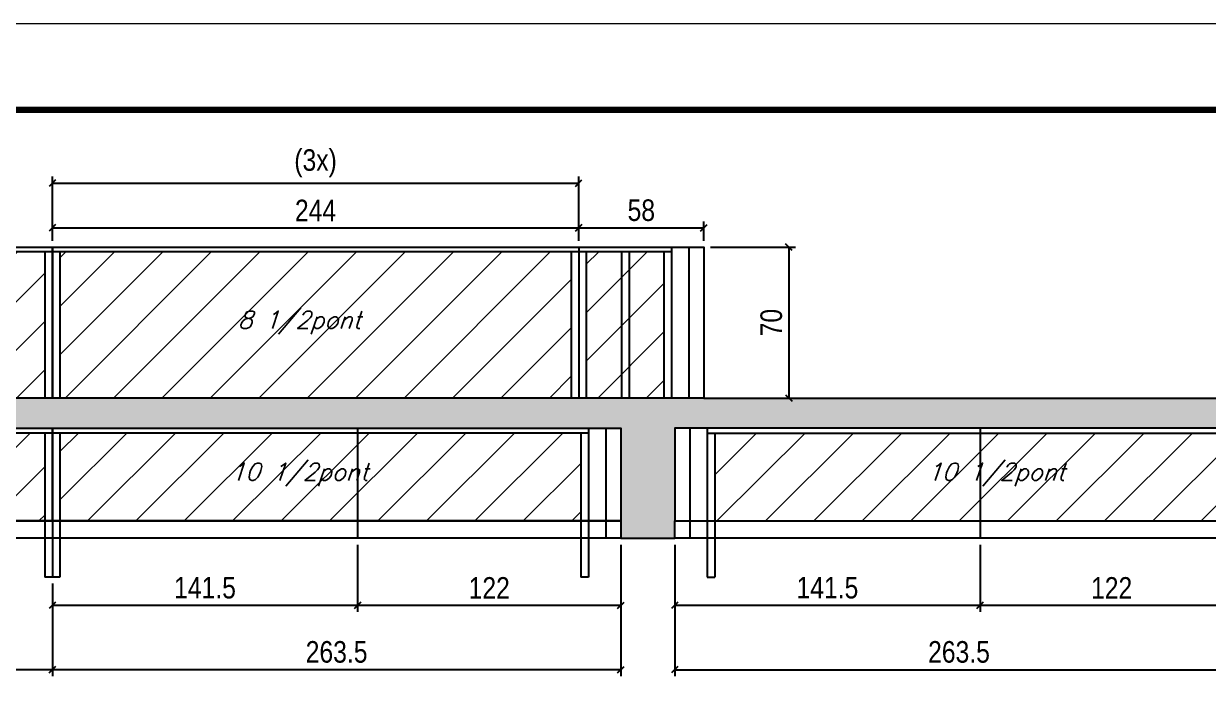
# Model space of a CAD drawing. Extents: x 3330 to 22105, y 1197 to 30204.
# Drawn here: x 14875 to 15424, y 23765 to 24070 of the extents above; entities that cross this region are included whole.
import ezdxf

# ---------------------------------------------------------------- set-up
doc = ezdxf.new("R2010")
doc.units = 0
doc.linetypes.add('DASHED', pattern=[0.75, 0.5, -0.25])
for name, color, linetype in [('COTA', 241, 'Continuous'), ('Painéis', 200, 'Continuous'), ('SARR_2.2x7', 40, 'Continuous'), ('SARR_3.5x7', 81, 'Continuous'), ('texto', 7, 'Continuous')]:
    doc.layers.add(name, color=color, linetype=linetype)
for name, color, linetype, lineweight in [('Folhas', 255, 'Continuous', 9), ('Hachura', 251, 'Continuous', 9), ('SARRAFO DE PRESSAO', 251, 'DASHED', 9)]:
    doc.layers.add(name, color=color, linetype=linetype, lineweight=lineweight)
doc.styles.add('COTA TECNICA', font='techl___.ttf', dxfattribs={"height": 10})
doc.styles.add('COTA TECNICA-50', font='techl___.ttf', dxfattribs={"height": 9})
doc.styles.add('Romans', font='romans.shx')
doc.dimstyles.new('COTA PAINEL-50', dxfattribs={"dimtxt": 9, "dimasz": 3, "dimexe": 3, "dimexo": 3, "dimgap": 3, "dimtad": 1, "dimdec": 1, "dimzin": 12, "dimdsep": 46, "dimtxsty": 'COTA TECNICA-50', "dimblk1": 'OBLIQUE', "dimblk2": 'OBLIQUE', "dimsah": 1, "dimcen": 0.9, "dimclrd": 4, "dimclre": 4, "dimclrt": 240, "dimadec": 1, "dimazin": 3, "dimtfac": 1, "dimtdec": 1, "dimtmove": 0, "dimatfit": 3, "dimfxl": 1, "dimtolj": 1, "dimtzin": 12, "dimarcsym": 0})
doc.dimstyles.new('PAINEL', dxfattribs={"dimtxt": 10, "dimasz": 3, "dimexe": 3, "dimexo": 3, "dimgap": 3, "dimtad": 1, "dimdec": 1, "dimzin": 12, "dimdsep": 46, "dimtxsty": 'COTA TECNICA', "dimblk1": 'OBLIQUE', "dimblk2": 'OBLIQUE', "dimsah": 1, "dimcen": 0.9, "dimclrd": 4, "dimclre": 4, "dimclrt": 240, "dimadec": 1, "dimazin": 3, "dimtfac": 1, "dimtdec": 1, "dimtmove": 0, "dimatfit": 3, "dimfxl": 1, "dimtolj": 1, "dimtzin": 12, "dimarcsym": 0})

# ---------------------------------------------------------------- blocks, each defined once
blk = doc.blocks.new('9999999999')
at = {"layer": 'Folhas'}
blk.add_lwpolyline([(98138.98, 34190.21), (99623.98, 34190.21), (99623.98, 35240.21), (98138.98, 35240.21)], close=True, dxfattribs=at)
at = {"layer": 'Folhas', "color": 30, "const_width": 3}
blk.add_lwpolyline([(98213.98, 34230.21), (99583.98, 34230.21), (99583.98, 35200.21), (98213.98, 35200.21)], close=True, dxfattribs=at)
blk = doc.blocks.new('_Oblique')
at = {"color": 0, "linetype": 'ByBlock', "lineweight": -2}
blk.add_line((-0.5, -0.5), (0.5, 0.5), dxfattribs=at)
blk = doc.blocks.new('*D3746')
at = {"layer": 'COTA', "color": 4, "linetype": 'ByBlock', "lineweight": -2, "transparency": 16777216}
for p, q in [((14644.04, 23828.61), (14644.04, 23767.61)), ((14888.04, 23810.61), (14888.04, 23767.61)), ((14888.04, 23770.61), (14644.04, 23770.61))]:
    blk.add_line(p, q, dxfattribs=at)
at = {"layer": 'Defpoints', "color": 0, "linetype": 'ByBlock', "transparency": 16777216}
for p in [(14644.04, 23831.61), (14888.04, 23813.61), (14644.04, 23770.61)]:
    blk.add_point(p, dxfattribs=at)
at = {"layer": 'COTA', "color": 4, "linetype": 'ByBlock', "lineweight": -2, "transparency": 16777216, "xscale": 3, "yscale": 3, "zscale": 3, "rotation": 180}
blk.add_blockref('_Oblique', (14644.04, 23770.61), dxfattribs=at)
at = {"layer": 'COTA', "color": 4, "linetype": 'ByBlock', "lineweight": -2, "transparency": 16777216, "xscale": 3, "yscale": 3, "zscale": 3}
blk.add_blockref('_Oblique', (14888.04, 23770.61), dxfattribs=at)
at = {"layer": 'COTA', "color": 240, "linetype": 'ByBlock', "transparency": 16777216, "insert": (14766.04, 23778.18), "char_height": 9, "attachment_point": 5, "style": 'COTA TECNICA-50'}
blk.add_mtext('\\A1;244', dxfattribs=at)
blk = doc.blocks.new('*D3747')
at = {"layer": 'COTA', "color": 4, "linetype": 'ByBlock', "lineweight": -2, "transparency": 16777216}
for p, q in [((15151.54, 23828.61), (15151.54, 23767.61)), ((14888.04, 23810.61), (14888.04, 23767.61)), ((15151.54, 23770.61), (14888.04, 23770.61))]:
    blk.add_line(p, q, dxfattribs=at)
at = {"layer": 'Defpoints', "color": 0, "linetype": 'ByBlock', "transparency": 16777216}
for p in [(15151.54, 23831.61), (14888.04, 23813.61), (14888.04, 23770.61)]:
    blk.add_point(p, dxfattribs=at)
at = {"layer": 'COTA', "color": 4, "linetype": 'ByBlock', "lineweight": -2, "transparency": 16777216, "xscale": 3, "yscale": 3, "zscale": 3, "rotation": 180}
blk.add_blockref('_Oblique', (14888.04, 23770.61), dxfattribs=at)
at = {"layer": 'COTA', "color": 4, "linetype": 'ByBlock', "lineweight": -2, "transparency": 16777216, "xscale": 3, "yscale": 3, "zscale": 3}
blk.add_blockref('_Oblique', (15151.54, 23770.61), dxfattribs=at)
at = {"layer": 'COTA', "color": 240, "linetype": 'ByBlock', "transparency": 16777216, "insert": (15019.79, 23778.83), "char_height": 10, "attachment_point": 5, "style": 'COTA TECNICA'}
blk.add_mtext('\\A1;263.5', dxfattribs=at)
blk = doc.blocks.new('*D3718')
at = {"layer": 'COTA', "color": 4, "linetype": 'ByBlock', "lineweight": -2, "transparency": 16777216}
for p, q in [((15176.54, 23828.61), (15176.54, 23767.61)), ((15440.04, 23810.61), (15440.04, 23767.61)), ((15176.54, 23770.61), (15440.04, 23770.61))]:
    blk.add_line(p, q, dxfattribs=at)
at = {"layer": 'Defpoints', "color": 0, "linetype": 'ByBlock', "transparency": 16777216}
for p in [(15176.54, 23831.61), (15440.04, 23813.61), (15440.04, 23770.61)]:
    blk.add_point(p, dxfattribs=at)
at = {"layer": 'COTA', "color": 4, "linetype": 'ByBlock', "lineweight": -2, "transparency": 16777216, "xscale": 3, "yscale": 3, "zscale": 3, "rotation": 180}
blk.add_blockref('_Oblique', (15176.54, 23770.61), dxfattribs=at)
at = {"layer": 'COTA', "color": 4, "linetype": 'ByBlock', "lineweight": -2, "transparency": 16777216, "xscale": 3, "yscale": 3, "zscale": 3}
blk.add_blockref('_Oblique', (15440.04, 23770.61), dxfattribs=at)
at = {"layer": 'COTA', "color": 240, "linetype": 'ByBlock', "transparency": 16777216, "insert": (15308.29, 23778.83), "char_height": 10, "attachment_point": 5, "style": 'COTA TECNICA'}
blk.add_mtext('\\A1;263.5', dxfattribs=at)
blk = doc.blocks.new('*D3720')
at = {"layer": 'COTA', "color": 4, "lineweight": -2, "transparency": 16777216}
for p, q in [((14888.04, 23969.61), (14888.04, 23978.54)), ((14888.04, 23975.54), (15132.04, 23975.54)), ((15132.04, 23969.61), (15132.04, 23978.54))]:
    blk.add_line(p, q, dxfattribs=at)
at = {"layer": 'Defpoints', "color": 0, "transparency": 16777216}
for p in [(15132.04, 23975.54), (14888.04, 23966.61), (15132.04, 23966.61)]:
    blk.add_point(p, dxfattribs=at)
at = {"layer": 'COTA', "color": 4, "lineweight": -2, "transparency": 16777216, "xscale": 3, "yscale": 3, "zscale": 3, "rotation": 180}
blk.add_blockref('_Oblique', (14888.04, 23975.54), dxfattribs=at)
at = {"layer": 'COTA', "color": 4, "lineweight": -2, "transparency": 16777216, "xscale": 3, "yscale": 3, "zscale": 3}
blk.add_blockref('_Oblique', (15132.04, 23975.54), dxfattribs=at)
at = {"layer": 'COTA', "color": 240, "transparency": 16777216, "insert": (15010.04, 23983.62), "char_height": 10, "attachment_point": 5, "style": 'COTA TECNICA'}
blk.add_mtext('\\A1;244', dxfattribs=at)
blk = doc.blocks.new('*D3721')
at = {"layer": 'COTA', "color": 4, "lineweight": -2, "transparency": 16777216}
for p, q in [((15132.04, 23969.61), (15132.04, 23978.54)), ((15132.04, 23975.54), (15190.04, 23975.54)), ((15190.04, 23969.61), (15190.04, 23978.54))]:
    blk.add_line(p, q, dxfattribs=at)
at = {"layer": 'Defpoints', "color": 0, "transparency": 16777216}
for p in [(15190.04, 23975.54), (15132.04, 23966.61), (15190.04, 23966.61)]:
    blk.add_point(p, dxfattribs=at)
at = {"layer": 'COTA', "color": 4, "lineweight": -2, "transparency": 16777216, "xscale": 3, "yscale": 3, "zscale": 3, "rotation": 180}
blk.add_blockref('_Oblique', (15132.04, 23975.54), dxfattribs=at)
at = {"layer": 'COTA', "color": 4, "lineweight": -2, "transparency": 16777216, "xscale": 3, "yscale": 3, "zscale": 3}
blk.add_blockref('_Oblique', (15190.04, 23975.54), dxfattribs=at)
at = {"layer": 'COTA', "color": 240, "transparency": 16777216, "insert": (15161.04, 23983.68), "char_height": 10, "attachment_point": 5, "style": 'COTA TECNICA'}
blk.add_mtext('\\A1;58', dxfattribs=at)
blk = doc.blocks.new('*D3722')
at = {"layer": 'COTA', "color": 4, "lineweight": -2, "transparency": 16777216}
for p, q in [((14888.04, 23969.61), (14888.04, 23999.3)), ((14888.04, 23996.3), (15132.04, 23996.3)), ((15132.04, 23969.61), (15132.04, 23999.3))]:
    blk.add_line(p, q, dxfattribs=at)
at = {"layer": 'Defpoints', "color": 0, "transparency": 16777216}
for p in [(15132.04, 23996.3), (14888.04, 23966.61), (15132.04, 23966.61)]:
    blk.add_point(p, dxfattribs=at)
at = {"layer": 'COTA', "color": 4, "lineweight": -2, "transparency": 16777216, "xscale": 3, "yscale": 3, "zscale": 3, "rotation": 180}
blk.add_blockref('_Oblique', (14888.04, 23996.3), dxfattribs=at)
at = {"layer": 'COTA', "color": 4, "lineweight": -2, "transparency": 16777216, "xscale": 3, "yscale": 3, "zscale": 3}
blk.add_blockref('_Oblique', (15132.04, 23996.3), dxfattribs=at)
at = {"layer": 'COTA', "color": 240, "transparency": 16777216, "insert": (15010.04, 24005.52), "char_height": 10, "attachment_point": 5, "style": 'COTA TECNICA'}
blk.add_mtext('\\A1;(3x)', dxfattribs=at)
blk = doc.blocks.new('*D3727')
at = {"layer": 'COTA', "color": 4, "lineweight": -2, "transparency": 16777216}
for p, q in [((15193.04, 23966.61), (15232.43, 23966.61)), ((15229.43, 23966.61), (15229.43, 23896.61)), ((15193.04, 23896.61), (15232.43, 23896.61))]:
    blk.add_line(p, q, dxfattribs=at)
at = {"layer": 'Defpoints', "color": 0, "transparency": 16777216}
for p in [(15190.04, 23966.61), (15190.04, 23896.61), (15229.43, 23896.61)]:
    blk.add_point(p, dxfattribs=at)
at = {"layer": 'COTA', "color": 4, "lineweight": -2, "transparency": 16777216, "xscale": 3, "yscale": 3, "zscale": 3}
for p, rotation in [((15229.43, 23966.61), 90), ((15229.43, 23896.61), 270)]:
    blk.add_blockref('_Oblique', p, dxfattribs=dict(at, rotation=rotation))
at = {"layer": 'COTA', "color": 240, "transparency": 16777216, "insert": (15221.32, 23931.61), "char_height": 10, "attachment_point": 5, "rotation": 90, "style": 'COTA TECNICA'}
blk.add_mtext('\\A1;70', dxfattribs=at)
blk = doc.blocks.new('*D3728')
at = {"layer": 'COTA', "color": 4, "lineweight": -2, "transparency": 16777216}
for p, q in [((15029.54, 23828.61), (15029.54, 23797.51)), ((14888.04, 23810.61), (14888.04, 23797.51)), ((14888.04, 23800.51), (15029.54, 23800.51))]:
    blk.add_line(p, q, dxfattribs=at)
at = {"layer": 'Defpoints', "color": 0, "transparency": 16777216}
for p in [(15029.54, 23831.61), (14888.04, 23813.61), (15029.54, 23800.51)]:
    blk.add_point(p, dxfattribs=at)
at = {"layer": 'COTA', "color": 4, "lineweight": -2, "transparency": 16777216, "xscale": 3, "yscale": 3, "zscale": 3, "rotation": 180}
blk.add_blockref('_Oblique', (14888.04, 23800.51), dxfattribs=at)
at = {"layer": 'COTA', "color": 4, "lineweight": -2, "transparency": 16777216, "xscale": 3, "yscale": 3, "zscale": 3}
blk.add_blockref('_Oblique', (15029.54, 23800.51), dxfattribs=at)
at = {"layer": 'COTA', "color": 240, "transparency": 16777216, "insert": (14958.79, 23808.62), "char_height": 10, "attachment_point": 5, "style": 'COTA TECNICA'}
blk.add_mtext('\\A1;141.5', dxfattribs=at)
blk = doc.blocks.new('*D3729')
at = {"layer": 'COTA', "color": 4, "lineweight": -2, "transparency": 16777216}
for p, q in [((15029.54, 23828.61), (15029.54, 23797.51)), ((15151.54, 23828.61), (15151.54, 23797.51)), ((15029.54, 23800.51), (15151.54, 23800.51))]:
    blk.add_line(p, q, dxfattribs=at)
at = {"layer": 'Defpoints', "color": 0, "transparency": 16777216}
for p in [(15029.54, 23831.61), (15151.54, 23831.61), (15151.54, 23800.51)]:
    blk.add_point(p, dxfattribs=at)
at = {"layer": 'COTA', "color": 4, "lineweight": -2, "transparency": 16777216, "xscale": 3, "yscale": 3, "zscale": 3, "rotation": 180}
blk.add_blockref('_Oblique', (15029.54, 23800.51), dxfattribs=at)
at = {"layer": 'COTA', "color": 4, "lineweight": -2, "transparency": 16777216, "xscale": 3, "yscale": 3, "zscale": 3}
blk.add_blockref('_Oblique', (15151.54, 23800.51), dxfattribs=at)
at = {"layer": 'COTA', "color": 240, "transparency": 16777216, "insert": (15090.54, 23808.57), "char_height": 10, "attachment_point": 5, "style": 'COTA TECNICA'}
blk.add_mtext('\\A1;122', dxfattribs=at)
blk = doc.blocks.new('*D3725')
at = {"layer": 'COTA', "color": 4, "lineweight": -2, "transparency": 16777216}
for p, q in [((15176.54, 23828.61), (15176.54, 23797.51)), ((15318.04, 23828.61), (15318.04, 23797.51)), ((15176.54, 23800.51), (15318.04, 23800.51))]:
    blk.add_line(p, q, dxfattribs=at)
at = {"layer": 'Defpoints', "color": 0, "transparency": 16777216}
for p in [(15176.54, 23831.61), (15318.04, 23831.61), (15318.04, 23800.51)]:
    blk.add_point(p, dxfattribs=at)
at = {"layer": 'COTA', "color": 4, "lineweight": -2, "transparency": 16777216, "xscale": 3, "yscale": 3, "zscale": 3, "rotation": 180}
blk.add_blockref('_Oblique', (15176.54, 23800.51), dxfattribs=at)
at = {"layer": 'COTA', "color": 4, "lineweight": -2, "transparency": 16777216, "xscale": 3, "yscale": 3, "zscale": 3}
blk.add_blockref('_Oblique', (15318.04, 23800.51), dxfattribs=at)
at = {"layer": 'COTA', "color": 240, "transparency": 16777216, "insert": (15247.29, 23808.62), "char_height": 10, "attachment_point": 5, "style": 'COTA TECNICA'}
blk.add_mtext('\\A1;141.5', dxfattribs=at)
blk = doc.blocks.new('*D3726')
at = {"layer": 'COTA', "color": 4, "lineweight": -2, "transparency": 16777216}
for p, q in [((15318.04, 23828.61), (15318.04, 23797.51)), ((15440.04, 23810.61), (15440.04, 23797.51)), ((15318.04, 23800.51), (15440.04, 23800.51))]:
    blk.add_line(p, q, dxfattribs=at)
at = {"layer": 'Defpoints', "color": 0, "transparency": 16777216}
for p in [(15318.04, 23831.61), (15440.04, 23813.61), (15440.04, 23800.51)]:
    blk.add_point(p, dxfattribs=at)
at = {"layer": 'COTA', "color": 4, "lineweight": -2, "transparency": 16777216, "xscale": 3, "yscale": 3, "zscale": 3, "rotation": 180}
blk.add_blockref('_Oblique', (15318.04, 23800.51), dxfattribs=at)
at = {"layer": 'COTA', "color": 4, "lineweight": -2, "transparency": 16777216, "xscale": 3, "yscale": 3, "zscale": 3}
blk.add_blockref('_Oblique', (15440.04, 23800.51), dxfattribs=at)
at = {"layer": 'COTA', "color": 240, "transparency": 16777216, "insert": (15379.04, 23808.57), "char_height": 10, "attachment_point": 5, "style": 'COTA TECNICA'}
blk.add_mtext('\\A1;122', dxfattribs=at)

msp = doc.modelspace()

# ---------------------------------------------------------------- hatches: boundary and pattern name
at = {"layer": 'COTA'}
h = msp.add_hatch(dxfattribs=at)
h.set_pattern_fill('AR-CONC', color=256, scale=0.03)
h.set_pattern_definition([(50, (-1585, -1148.575), (5.4655401, -0.47817257), [0.5715, -6.2865]), (355, (-1585, -1148.575), (-1.0573026, 5.7317054), [0.4572, -5.0292175]), (100.451445, (-1584.5445, -1148.615), (4.4082374, 5.2535326), [0.4857003, -5.3427073]), (46.1842, (-1585, -1147.051), (8.1323712, -1.2612698), [0.85725, -9.42975]), (96.635558, (-1584.322, -1147.156), (7.122124, 7.4227837), [0.7285507, -8.0140682]), (351.18415, (-1585, -1147.051), (7.122124, 7.4227837), [0.685799, -7.543792]), (21, (-1584.238, -1147.432), (4.54843174, -3.06795595), [0.5715, -6.2865]), (326, (-1584.238, -1147.432), (1.8540609, 5.525639), [0.4572, -5.0292]), (71.451445, (-1583.859, -1147.688), (6.4024926, 2.4576831), [0.4857003, -5.3426981]), (37.5, (-1585, -1148.5751), (0.0926581, 2.53665117), [0, -4.96824, 0, -5.1054, 0, -5.04825]), (7.5, (-1585, -1148.575), (2.00458988, 3.00541724), [0, -2.91084, 0, -4.85394, 0, -1.92405]), (327.5, (-1586.6993, -1148.5751), (4.06771786, -0.17186232), [0, -1.905, 0, -5.9436, 0, -7.8867]), (317.5, (-1587.4613, -1148.575), (4.44387544, 0.76279473), [0, -2.4765, 0, -3.94716, 0, -5.6007])])
h.paths.add_polyline_path([(15176.54, 23882.61), (15440.04, 23882.61), (15684.04, 23882.61), (15684.04, 23896.61), (15190.04, 23896.61), (14888.04, 23896.61), (14644.04, 23896.61), (14644.04, 23882.61), (14888.04, 23882.61), (15151.54, 23882.61), (15151.54, 23831.61), (15176.54, 23831.61)])
at = {"layer": 'Hachura', "linetype": 'ByBlock'}
h = msp.add_hatch(dxfattribs=at)
h.set_pattern_fill('ANSI31', color=256, scale=5)
h.paths.add_polyline_path([(14884.54, 23964.41), (14662.54, 23964.41), (14662.54, 23896.61), (14884.54, 23896.61)])
h.paths.add_polyline_path([(15128.54, 23896.61), (15128.54, 23964.41), (14891.54, 23964.41), (14891.54, 23896.61)])
h.paths.add_polyline_path([(14884.54, 23839.61), (14884.54, 23880.41), (14701.54, 23880.41), (14701.54, 23839.61)])
h.paths.add_polyline_path([(14698.04, 23839.61), (14698.04, 23875.61), (14651.04, 23875.61), (14651.04, 23839.61)])
h.paths.add_polyline_path([(15029.54, 23839.61), (15029.54, 23880.41), (14891.54, 23880.41), (14891.54, 23839.61)])
h.paths.add_polyline_path([(15133.04, 23839.61), (15133.04, 23880.41), (15029.54, 23880.41), (15029.54, 23839.61)])
h.paths.add_polyline_path([(15318.04, 23839.61), (15318.04, 23880.41), (15195.04, 23880.41), (15195.04, 23839.61)])
h.paths.add_polyline_path([(15436.54, 23839.61), (15436.54, 23880.41), (15318.04, 23880.41), (15318.04, 23839.61)])
h.paths.add_polyline_path([(15626.54, 23839.61), (15626.54, 23880.41), (15443.54, 23880.41), (15443.54, 23839.61)])
h.paths.add_polyline_path([(15677.04, 23839.61), (15677.04, 23875.61), (15630.04, 23875.61), (15630.04, 23839.61)])
h.paths.add_polyline_path([(15171.54, 23964.41), (15155.42, 23964.41), (15155.42, 23896.61), (15171.54, 23896.61)])
h.paths.add_polyline_path([(15155.42, 23964.41), (15151.92, 23964.41), (15151.92, 23896.61), (15155.42, 23896.61)])
h.paths.add_polyline_path([(15151.92, 23964.41), (15135.54, 23964.41), (15135.54, 23896.61), (15151.92, 23896.61)])

# ---------------------------------------------------------------- linework, layer by layer
at = {"layer": 'COTA'}
msp.add_line((15190.04, 23896.61), (15684.04, 23896.61), dxfattribs=at)
at = {"layer": 'COTA', "linetype": 'ByBlock'}
for p, q in [((14888.04, 23839.61), (14888.04, 23813.61)), ((15151.54, 23831.61), (15176.54, 23831.61)), ((14891.54, 23813.61), (14884.54, 23813.61)), ((15136.54, 23813.61), (15133.04, 23813.61)), ((15191.54, 23813.61), (15195.04, 23813.61))]:
    msp.add_line(p, q, dxfattribs=at)
at = {"layer": 'Painéis', "linetype": 'Continuous'}
for p, q in [((15132.04, 23966.61), (15132.04, 23896.61)), ((14888.04, 23839.61), (14888.04, 23882.61)), ((15029.54, 23882.61), (15029.54, 23831.61)), ((15318.04, 23882.61), (15318.04, 23831.61))]:
    msp.add_line(p, q, dxfattribs=at)
for points in [[(14644.04, 23966.61), (14888.04, 23966.61), (14888.04, 23896.61), (14644.04, 23896.61)], [(14888.04, 23966.61), (15190.04, 23966.61), (15190.04, 23896.61), (14888.04, 23896.61)], [(14644.04, 23882.61), (14888.04, 23882.61), (14888.04, 23839.61), (14644.04, 23839.61)], [(14888.04, 23882.61), (15151.54, 23882.61), (15151.54, 23839.61), (14888.04, 23839.61)], [(15440.04, 23882.61), (15176.54, 23882.61), (15176.54, 23839.61), (15440.04, 23839.61)], [(14644.04, 23839.61), (15151.54, 23839.61), (15151.54, 23831.61), (14644.04, 23831.61)], [(15176.54, 23839.61), (15684.04, 23839.61), (15684.04, 23831.61), (15176.54, 23831.61)]]:
    msp.add_lwpolyline(points, close=True, dxfattribs=at)
at = {"layer": 'SARR_2.2x7', "linetype": 'Continuous'}
for p, q in [((14888.04, 23964.41), (14659.04, 23964.41)), ((15132.04, 23964.41), (14888.04, 23964.41)), ((15175.04, 23964.41), (15132.04, 23964.41)), ((15183.04, 23966.61), (15183.04, 23896.61)), ((15144.54, 23882.61), (15144.54, 23839.61)), ((15183.54, 23882.61), (15183.54, 23839.61)), ((14888.04, 23880.41), (14698.04, 23880.41)), ((15136.54, 23880.41), (14888.04, 23880.41)), ((15191.54, 23880.41), (15440.04, 23880.41)), ((15144.54, 23839.61), (15144.54, 23831.61)), ((15183.54, 23839.61), (15183.54, 23831.61))]:
    msp.add_line(p, q, dxfattribs=at)
at = {"layer": 'SARR_3.5x7'}
for p, q in [((14884.54, 23964.41), (14884.54, 23896.61)), ((14891.54, 23964.41), (14891.54, 23896.61)), ((15128.54, 23964.41), (15128.54, 23896.61)), ((15135.54, 23964.41), (15135.54, 23896.61)), ((15151.92, 23964.41), (15151.92, 23896.61)), ((15155.42, 23964.41), (15155.42, 23896.61)), ((15171.54, 23964.41), (15171.54, 23896.61)), ((15175.04, 23966.61), (15175.04, 23896.61)), ((15136.54, 23882.61), (15136.54, 23813.61)), ((15191.54, 23882.61), (15191.54, 23813.61)), ((14884.54, 23880.41), (14884.54, 23813.61)), ((14891.54, 23880.41), (14891.54, 23813.61)), ((15133.04, 23880.41), (15133.04, 23813.61)), ((15195.04, 23880.41), (15195.04, 23813.61))]:
    msp.add_line(p, q, dxfattribs=at)

# ---------------------------------------------------------------- block references
at = {"layer": 'SARRAFO DE PRESSAO', "color": 6, "linetype": 'ByBlock'}
msp.add_blockref('9999999999', (-83694.42, -11169.96), dxfattribs=at)

# ---------------------------------------------------------------- texts
at = {"layer": 'texto', "color": 2, "char_height": 8, "attachment_point": 5, "style": 'Romans'}
for s, insert in [('{\\Q19;\\C256;8 1/2pont}', (15002.54, 23931.61)), ('{\\Q19;\\C256;10 1/2pont}', (15002.54, 23861.11)), ('{\\Q19;\\C256;10 1/2pont}', (15325.54, 23861.11))]:
    msp.add_mtext(s, dxfattribs=dict(at, insert=insert))

# ---------------------------------------------------------------- dimensions: what is measured, and where the dimension line sits
at = {"layer": 'COTA'}
dim = msp.add_linear_dim(base=(15132.04, 23996.3), p1=(14888.04, 23966.61), p2=(15132.04, 23966.61), text='(3x)', dimstyle='PAINEL', dxfattribs=at)
dim.commit()
dim.dimension.update_dxf_attribs({"geometry": '*D3722', "text_midpoint": (15010.04, 24005.52)})
for base, p1, p2, picture, middle in [((15132.04, 23975.54), (14888.04, 23966.61), (15132.04, 23966.61), '*D3720', (15010.04, 23983.62)), ((15029.54, 23800.51), (14888.04, 23813.61), (15029.54, 23831.61), '*D3728', (14958.79, 23808.62)), ((15318.04, 23800.51), (15176.54, 23831.61), (15318.04, 23831.61), '*D3725', (15247.29, 23808.62))]:
    dim = msp.add_linear_dim(base=base, p1=p1, p2=p2, dimstyle='PAINEL', dxfattribs=at)
    dim.commit()
    dim.dimension.update_dxf_attribs({"geometry": picture, "text_midpoint": middle})
for base, p1, p2, picture, middle in [((15190.04, 23975.54), (15132.04, 23966.61), (15190.04, 23966.61), '*D3721', (15161.04, 23983.68)), ((15151.54, 23800.51), (15029.54, 23831.61), (15151.54, 23831.61), '*D3729', (15090.54, 23808.57)), ((15440.04, 23800.51), (15318.04, 23831.61), (15440.04, 23813.61), '*D3726', (15379.04, 23808.57))]:
    dim = msp.add_linear_dim(base=base, p1=p1, p2=p2, dimstyle='PAINEL', override={"dimtmove": 1}, dxfattribs=at)
    dim.commit()
    dim.dimension.update_dxf_attribs({"geometry": picture, "text_midpoint": middle})
dim = msp.add_linear_dim(base=(15229.43, 23896.61), p1=(15190.04, 23966.61), p2=(15190.04, 23896.61), angle=90, dimstyle='PAINEL', dxfattribs=at)
dim.commit()
dim.dimension.update_dxf_attribs({"geometry": '*D3727', "text_midpoint": (15221.32, 23931.61)})
at = {"layer": 'COTA', "linetype": 'ByBlock'}
dim = msp.add_linear_dim(base=(14644.04, 23770.61), p1=(14888.04, 23813.61), p2=(14644.04, 23831.61), angle=180, dimstyle='COTA PAINEL-50', override={"dimarcsym": 1}, dxfattribs=at)
dim.commit()
dim.dimension.update_dxf_attribs({"geometry": '*D3746', "text_midpoint": (14766.04, 23778.18)})
dim = msp.add_linear_dim(base=(14888.04, 23770.61), p1=(15151.54, 23831.61), p2=(14888.04, 23813.61), dimstyle='PAINEL', dxfattribs=at)
dim.commit()
dim.dimension.update_dxf_attribs({"geometry": '*D3747', "text_midpoint": (15019.79, 23778.83)})
dim = msp.add_linear_dim(base=(15440.04, 23770.61), p1=(15176.54, 23831.61), p2=(15440.04, 23813.61), angle=180, dimstyle='PAINEL', dxfattribs=at)
dim.commit()
dim.dimension.update_dxf_attribs({"geometry": '*D3718', "text_midpoint": (15308.29, 23778.83)})

doc.saveas('drawing.dxf')
